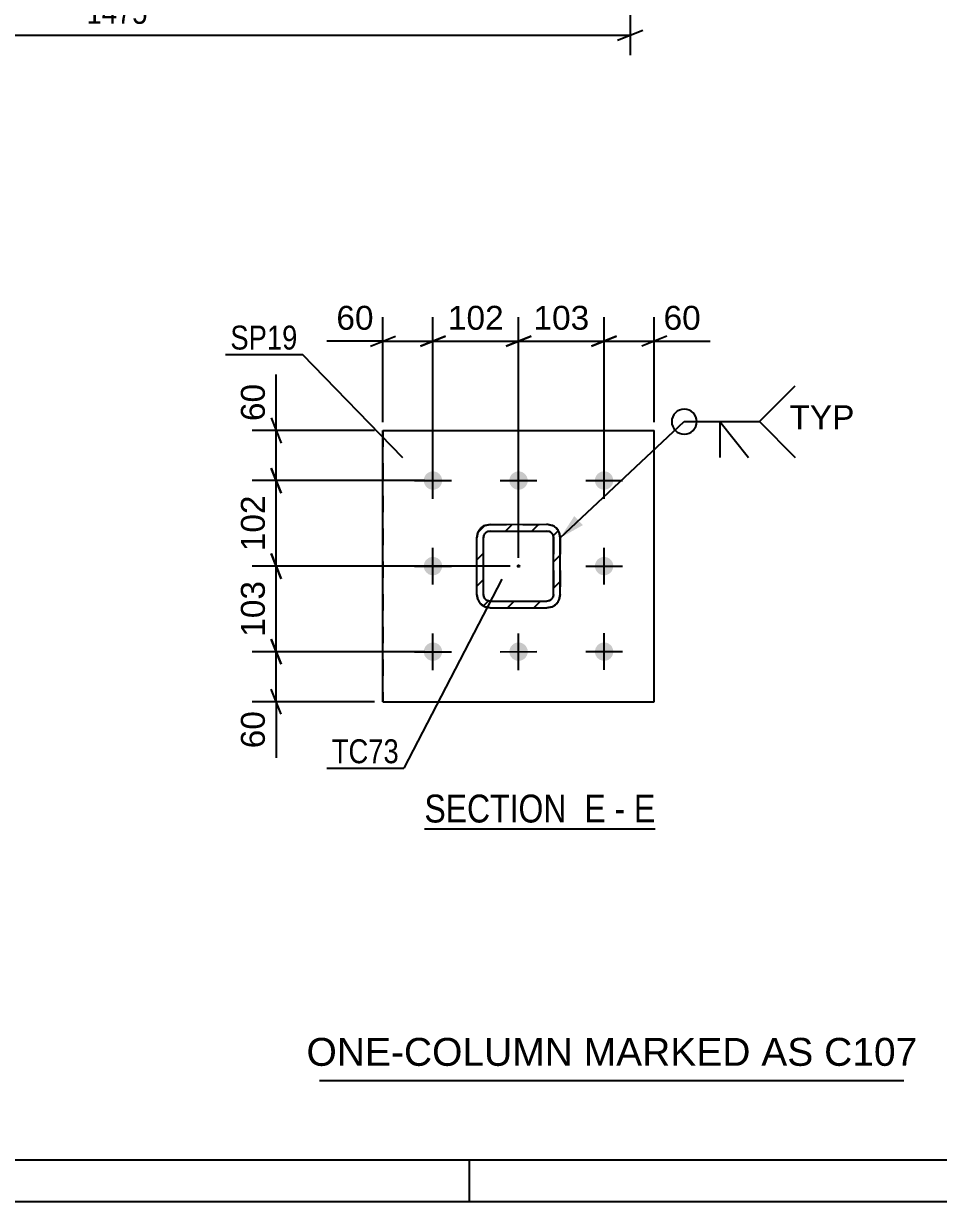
# Model space of a CAD drawing. Header units: millimetres. Extents: x -130 to 464, y -170 to 250.
# Drawn here: x -9.6 to 100, y -169.6 to -28.5 of the extents above; entities that cross this region are included whole.
import ezdxf

# ---------------------------------------------------------------- set-up
doc = ezdxf.new("R2010")
doc.units = ezdxf.units.MM
doc.linetypes.add('DXK_LINE_DOT2', pattern=[3.9198, 1.9599, -1.9599])
doc.linetypes.add('DXK_LINE_DOT3', pattern=[5.9187, 2.979, -0.9799, 0.9799, -0.9799])
doc.styles.add('Arial', font='ARIAL.TTF', dxfattribs={"height": 0.2})
doc.styles.add('Arial Narrow', font='ARIALN.TTF', dxfattribs={"height": 0.2})

# ---------------------------------------------------------------- blocks, each defined once
blk = doc.blocks.new('Unknown-284858837-1134')
at = {"color": 5, "linetype": 'Continuous'}
for p, q in [((-125.16, -164.58), (458.84, -164.58)), ((43.84, -169.58), (43.84, -164.58)), ((-130.16, -169.58), (463.84, -169.58))]:
    blk.add_line(p, q, dxfattribs=at)
blk = doc.blocks.new('Unknown-284858837-13 - 2576')
at = {"color": 6, "linetype": 'Continuous'}
blk.add_line((38.43, -124.93), (66.07, -124.93), dxfattribs=at)
at = {"color": 0, "linetype": 'Continuous'}
for points in [[(56.53, -124.18), (56.53, -120.68), (38.43, -120.68), (38.43, -124.18)], [(60.14, -124.18), (60.14, -120.68), (57.58, -120.68), (57.58, -124.18)], [(62.47, -124.18), (62.47, -120.68), (61.19, -120.68), (61.19, -124.18)], [(66.07, -124.18), (66.07, -120.68), (63.52, -120.68), (63.52, -124.18)]]:
    blk.add_wipeout(points, dxfattribs=at)
at = {"color": 7, "linetype": 'Continuous', "style": 'Arial Narrow'}
for s, p in [('SECTION ', (38.43, -124.18)), ('E', (57.58, -124.18)), ('E', (63.52, -124.18)), ('-', (61.19, -124.18))]:
    blk.add_text(s, height=3.34, dxfattribs=at).set_placement(p)
blk = doc.blocks.new('Part-284858837-2605 - 2576')
at = {"color": 2, "linetype": 'Continuous'}
for p, q in [((33.45, -77.22), (65.95, -77.21)), ((33.45, -77.22), (33.45, -77.22)), ((33.45, -109.72), (33.45, -77.22)), ((65.95, -109.71), (65.95, -77.21)), ((33.45, -109.72), (65.95, -109.71)), ((33.45, -109.72), (33.45, -109.72))]:
    blk.add_line(p, q, dxfattribs=at)
at = {"color": 7, "linetype": 'DXK_LINE_DOT2'}
for p, q in [((33.45, -77.22), (33.45, -109.72)), ((65.95, -109.71), (65.95, -77.21))]:
    blk.add_line(p, q, dxfattribs=at)
blk = doc.blocks.new('Bolt-284858837-2623 - 2576')
at = {"linetype": 'Continuous'}
for points in [[(40.55, -83.2), (40.53, -83.43), (40.46, -83.65), (40.35, -83.85), (40.2, -84.03), (40.01, -84.16), (39.8, -84.26), (39.58, -84.31), (39.35, -84.31), (39.12, -84.27), (38.91, -84.18), (38.72, -84.04), (38.57, -83.87), (38.45, -83.68), (38.38, -83.46), (38.35, -83.23), (38.37, -83), (38.44, -82.78), (38.55, -82.58), (38.7, -82.41), (38.89, -82.27), (39.1, -82.17), (39.32, -82.12), (39.55, -82.12), (39.78, -82.17), (39.99, -82.26), (40.18, -82.39), (40.33, -82.56), (40.45, -82.76), (40.52, -82.98)], [(50.8, -83.2), (50.78, -83.43), (50.71, -83.65), (50.6, -83.85), (50.45, -84.02), (50.26, -84.16), (50.05, -84.26), (49.83, -84.31), (49.6, -84.31), (49.37, -84.27), (49.16, -84.17), (48.97, -84.04), (48.82, -83.87), (48.7, -83.67), (48.63, -83.46), (48.6, -83.23), (48.62, -83), (48.69, -82.78), (48.8, -82.58), (48.95, -82.41), (49.14, -82.27), (49.35, -82.17), (49.57, -82.12), (49.8, -82.12), (50.03, -82.16), (50.24, -82.26), (50.43, -82.39), (50.58, -82.56), (50.7, -82.76), (50.77, -82.97)], [(61.05, -83.2), (61.03, -83.43), (60.96, -83.65), (60.85, -83.85), (60.7, -84.02), (60.51, -84.16), (60.3, -84.26), (60.08, -84.31), (59.85, -84.31), (59.62, -84.26), (59.41, -84.17), (59.22, -84.04), (59.07, -83.87), (58.95, -83.67), (58.88, -83.45), (58.85, -83.23), (58.87, -83), (58.94, -82.78), (59.05, -82.58), (59.2, -82.4), (59.39, -82.27), (59.6, -82.17), (59.82, -82.12), (60.05, -82.12), (60.28, -82.16), (60.49, -82.25), (60.68, -82.39), (60.83, -82.56), (60.95, -82.75), (61.02, -82.97)], [(40.55, -93.45), (40.53, -93.68), (40.46, -93.9), (40.35, -94.1), (40.2, -94.28), (40.01, -94.41), (39.8, -94.51), (39.58, -94.56), (39.35, -94.56), (39.12, -94.52), (38.91, -94.43), (38.73, -94.29), (38.57, -94.12), (38.45, -93.93), (38.38, -93.71), (38.35, -93.48), (38.37, -93.25), (38.44, -93.03), (38.55, -92.83), (38.71, -92.66), (38.89, -92.52), (39.1, -92.42), (39.32, -92.37), (39.55, -92.37), (39.78, -92.42), (39.99, -92.51), (40.18, -92.64), (40.33, -92.81), (40.45, -93.01), (40.53, -93.23)], [(61.05, -93.45), (61.03, -93.68), (60.96, -93.9), (60.85, -94.1), (60.7, -94.27), (60.51, -94.41), (60.3, -94.51), (60.08, -94.56), (59.85, -94.56), (59.62, -94.51), (59.41, -94.42), (59.23, -94.29), (59.07, -94.12), (58.95, -93.92), (58.88, -93.7), (58.85, -93.48), (58.87, -93.25), (58.94, -93.03), (59.05, -92.83), (59.21, -92.65), (59.39, -92.52), (59.6, -92.42), (59.82, -92.37), (60.05, -92.37), (60.28, -92.41), (60.49, -92.5), (60.68, -92.64), (60.83, -92.81), (60.95, -93), (61.03, -93.22)], [(40.55, -103.7), (40.53, -103.93), (40.46, -104.15), (40.35, -104.35), (40.2, -104.53), (40.02, -104.66), (39.81, -104.76), (39.58, -104.81), (39.35, -104.81), (39.13, -104.77), (38.92, -104.68), (38.73, -104.54), (38.57, -104.37), (38.45, -104.18), (38.38, -103.96), (38.35, -103.73), (38.38, -103.5), (38.44, -103.28), (38.56, -103.08), (38.71, -102.91), (38.89, -102.77), (39.1, -102.67), (39.33, -102.62), (39.56, -102.62), (39.78, -102.67), (39.99, -102.76), (40.18, -102.89), (40.34, -103.06), (40.45, -103.26), (40.53, -103.48)], [(50.8, -103.7), (50.78, -103.93), (50.71, -104.15), (50.6, -104.35), (50.45, -104.52), (50.27, -104.66), (50.06, -104.76), (49.83, -104.81), (49.6, -104.81), (49.38, -104.77), (49.17, -104.67), (48.98, -104.54), (48.82, -104.37), (48.7, -104.17), (48.63, -103.96), (48.6, -103.73), (48.63, -103.5), (48.69, -103.28), (48.81, -103.08), (48.96, -102.91), (49.14, -102.77), (49.35, -102.67), (49.58, -102.62), (49.81, -102.62), (50.03, -102.66), (50.24, -102.76), (50.43, -102.89), (50.59, -103.06), (50.7, -103.26), (50.78, -103.47)], [(61.05, -103.7), (61.03, -103.93), (60.96, -104.15), (60.85, -104.35), (60.7, -104.52), (60.52, -104.66), (60.31, -104.76), (60.08, -104.81), (59.85, -104.81), (59.63, -104.76), (59.42, -104.67), (59.23, -104.54), (59.07, -104.37), (58.95, -104.17), (58.88, -103.95), (58.85, -103.73), (58.88, -103.5), (58.94, -103.28), (59.06, -103.08), (59.21, -102.9), (59.39, -102.77), (59.6, -102.67), (59.83, -102.62), (60.06, -102.62), (60.28, -102.66), (60.49, -102.75), (60.68, -102.89), (60.84, -103.06), (60.95, -103.25), (61.03, -103.47)]]:
    blk.add_hatch(color=1, dxfattribs=at).paths.add_polyline_path(points)
at = {"color": 1, "linetype": 'Continuous'}
for p, q in [((39.45, -85.42), (39.45, -81.02)), ((49.7, -85.42), (49.7, -81.02)), ((59.95, -85.41), (59.95, -81.01)), ((37.25, -83.22), (41.65, -83.22)), ((47.5, -83.22), (51.9, -83.21)), ((57.75, -83.21), (62.15, -83.21)), ((39.45, -95.67), (39.45, -91.27)), ((59.95, -95.66), (59.95, -91.26)), ((37.25, -93.47), (41.65, -93.47)), ((57.75, -93.46), (62.15, -93.46)), ((39.45, -105.92), (39.45, -101.52)), ((49.7, -105.92), (49.7, -101.52)), ((59.95, -105.91), (59.95, -101.51)), ((37.25, -103.72), (41.65, -103.72)), ((47.5, -103.72), (51.9, -103.71)), ((57.75, -103.71), (62.15, -103.71))]:
    blk.add_line(p, q, dxfattribs=at)
blk = doc.blocks.new('Part-284858837-2676 - 2576')
at = {"linetype": 'Continuous'}
h = blk.add_hatch(dxfattribs=at)
h.set_pattern_fill('', scale=0.7, style=0, pattern_type=0)
h.set_pattern_definition([(45, (45.6886, -88.5876), (-1.57154, 1.57154), [])])
h.paths.add_polyline_path([(46.3, -88.47), (45.69, -88.59), (45.17, -88.93), (44.82, -89.45), (44.7, -90.07), (44.7, -96.87), (44.82, -97.48), (45.17, -98), (45.69, -98.34), (46.3, -98.47), (53.1, -98.46), (53.71, -98.34), (54.23, -98), (54.58, -97.48), (54.7, -96.86), (54.7, -90.06), (54.58, -89.45), (54.23, -88.93), (53.71, -88.59), (53.1, -88.46)])
h.paths.add_polyline_path([(53.1, -89.26), (53.41, -89.33), (53.67, -89.5), (53.84, -89.76), (53.9, -90.06), (53.9, -96.86), (53.84, -97.17), (53.67, -97.43), (53.41, -97.6), (53.1, -97.66), (46.3, -97.67), (46, -97.6), (45.74, -97.43), (45.56, -97.17), (45.5, -96.87), (45.5, -90.07), (45.56, -89.76), (45.74, -89.5), (45.99, -89.33), (46.3, -89.27)])
blk.add_hatch(color=246, dxfattribs=at).paths.add_polyline_path([(49.7, -93.57, -1), (49.7, -93.37, -1)])
at = {"color": 7, "linetype": 'DXK_LINE_DOT2'}
for p, q in [((45.69, -88.59), (46.3, -88.47)), ((46.3, -88.47), (53.1, -88.46)), ((53.1, -88.46), (53.71, -88.59)), ((44.7, -90.07), (44.82, -89.45)), ((44.7, -96.87), (44.7, -90.07)), ((45.56, -89.76), (45.5, -90.07)), ((45.5, -96.87), (45.5, -90.07)), ((46.3, -89.27), (46, -89.33)), ((46.3, -89.27), (53.1, -89.26)), ((53.41, -89.33), (53.1, -89.26)), ((53.9, -90.06), (53.84, -89.76)), ((53.9, -90.06), (53.9, -96.86)), ((54.58, -89.45), (54.7, -90.06)), ((54.7, -90.06), (54.7, -96.86)), ((44.82, -97.48), (44.7, -96.87)), ((45.5, -96.87), (45.56, -97.17)), ((53.84, -97.17), (53.9, -96.86)), ((54.7, -96.86), (54.58, -97.48)), ((46.3, -98.47), (45.69, -98.34)), ((46, -97.6), (46.3, -97.67)), ((46.3, -97.67), (53.1, -97.66)), ((46.3, -98.47), (53.1, -98.46)), ((53.1, -97.66), (53.41, -97.6)), ((53.72, -98.34), (53.1, -98.46))]:
    blk.add_line(p, q, dxfattribs=at)
at = {"color": 2, "linetype": 'Continuous'}
for p, q in [((46.3, -88.47), (45.69, -88.59)), ((46.3, -88.47), (53.1, -88.46)), ((46.3, -88.47), (46.3, -88.47)), ((53.1, -88.46), (53.1, -88.46)), ((53.71, -88.59), (53.1, -88.46)), ((44.82, -89.45), (44.7, -90.07)), ((44.7, -90.07), (44.7, -90.07)), ((44.7, -96.87), (44.7, -90.07)), ((45.5, -90.07), (45.56, -89.76)), ((45.5, -90.07), (45.5, -90.07)), ((45.5, -96.87), (45.5, -90.07)), ((45.99, -89.33), (46.3, -89.27)), ((46.3, -89.27), (53.1, -89.26)), ((46.3, -89.27), (46.3, -89.27)), ((53.1, -89.26), (53.1, -89.26)), ((53.1, -89.26), (53.41, -89.33)), ((53.84, -89.76), (53.9, -90.06)), ((53.9, -90.06), (53.9, -90.06)), ((53.9, -96.86), (53.9, -90.06)), ((54.7, -90.06), (54.58, -89.45)), ((54.7, -90.06), (54.7, -90.06)), ((54.7, -96.86), (54.7, -90.06)), ((44.7, -96.87), (44.7, -96.87)), ((44.7, -96.87), (44.82, -97.48)), ((45.5, -96.87), (45.5, -96.87)), ((45.56, -97.17), (45.5, -96.87)), ((53.9, -96.86), (53.84, -97.17)), ((53.9, -96.86), (53.9, -96.86)), ((54.58, -97.48), (54.7, -96.86)), ((54.7, -96.86), (54.7, -96.86)), ((45.69, -98.34), (46.3, -98.47)), ((46.3, -97.67), (46, -97.6)), ((46.3, -97.67), (53.1, -97.66)), ((46.3, -97.67), (46.3, -97.67)), ((46.3, -98.47), (53.1, -98.46)), ((46.3, -98.47), (46.3, -98.47)), ((53.41, -97.6), (53.1, -97.66)), ((53.1, -97.66), (53.1, -97.66)), ((53.1, -98.46), (53.71, -98.34)), ((53.1, -98.46), (53.1, -98.46))]:
    blk.add_line(p, q, dxfattribs=at)
at = {"color": 7, "linetype": 'DXK_LINE_DOT3'}
blk.add_line((49.7, -93.47), (49.7, -93.47), dxfattribs=at)
at = {"color": 246, "linetype": 'DXK_LINE_DOT2'}
blk.add_line((49.7, -93.47), (49.7, -93.47), dxfattribs=at)
at = {"color": 246, "linetype": 'Continuous'}
blk.add_circle((49.7, -93.47), 0.1, dxfattribs=at)
at = {"color": 7, "linetype": 'DXK_LINE_DOT2'}
for centre, radius, start, end in [((46.3, -90.07), 1.6, 112.5099, 157.5099), ((53.1, -90.06), 1.6, 22.5099, 67.5099), ((46.3, -90.07), 0.8, 112.5099, 157.5099), ((53.1, -90.06), 0.8, 22.5099, 67.5099), ((46.3, -96.87), 0.8, 202.5099, 247.5099), ((53.1, -96.86), 0.8, 292.5099, 337.5099), ((46.3, -96.87), 1.6, 202.5099, 247.5099), ((53.1, -96.86), 1.6, 292.5099, 337.5099)]:
    blk.add_arc(centre, radius, start, end, dxfattribs=at)
at = {"color": 2, "linetype": 'Continuous'}
for centre, radius, start, end in [((46.3, -90.07), 1.6, 112.5099, 157.5099), ((53.1, -90.06), 1.6, 22.5099, 67.5099), ((46.3, -90.07), 0.8, 112.5099, 157.5099), ((53.1, -90.06), 0.8, 22.5099, 67.5099), ((46.3, -96.87), 0.8, 202.5099, 247.5099), ((53.1, -96.86), 0.8, 292.5099, 337.5099), ((46.3, -96.87), 1.6, 202.5099, 247.5099), ((53.1, -96.86), 1.6, 292.5099, 337.5099)]:
    blk.add_arc(centre, radius, start, end, dxfattribs=at)
blk = doc.blocks.new('StraightDimension-284858837-1969 - 1225')
at = {"color": 7, "linetype": 'Continuous'}
for p, q in [((-59.85, 53.53), (-59.85, -32.25)), ((63.07, 53.53), (63.07, -32.25)), ((-58.35, -29.25), (-61.35, -30.45)), ((61.57, -30.45), (64.57, -29.25)), ((-59.85, -29.85), (63.07, -29.85))]:
    blk.add_line(p, q, dxfattribs=at)
at = {"color": 0}
blk.add_wipeout([(5.87, -29.1), (5.87, -24.9), (-2.65, -24.9), (-2.65, -29.1)], dxfattribs=at)
at = {"color": 3, "style": 'Arial Narrow'}
blk.add_text('1475', height=2.863, dxfattribs=at).set_placement((-2.05, -28.5))
blk = doc.blocks.new('StraightDimension-284858837-2740 - 2576')
at = {"color": 7, "linetype": 'Continuous'}
for p, q in [((49.7, -92.47), (49.7, -63.65)), ((59.95, -82.21), (59.95, -63.65)), ((48.2, -67.1), (51.2, -65.9)), ((61.45, -65.9), (58.45, -67.1)), ((49.7, -66.5), (59.95, -66.5))]:
    blk.add_line(p, q, dxfattribs=at)
at = {"color": 0}
blk.add_wipeout([(58.76, -65.75), (58.76, -61.55), (50.89, -61.55), (50.89, -65.75)], dxfattribs=at)
at = {"color": 3, "style": 'Arial'}
blk.add_text('103', height=2.865, dxfattribs=at).set_placement((51.49, -65.15))
blk = doc.blocks.new('StraightDimension-284858837-2693 - 2576')
at = {"color": 7, "linetype": 'Continuous'}
for p, q in [((20.06, -102.22), (21.26, -105.22)), ((38.45, -103.72), (17.81, -103.72)), ((20.66, -109.72), (20.66, -103.72)), ((21.26, -111.22), (20.06, -108.22)), ((32.45, -109.72), (17.81, -109.72)), ((20.66, -109.72), (20.66, -116.42)), ((20.66, -109.72), (20.66, -116.42))]:
    blk.add_line(p, q, dxfattribs=at)
at = {"color": 0}
blk.add_wipeout([(19.91, -110.24), (15.71, -110.24), (15.71, -115.89), (19.91, -115.89)], dxfattribs=at)
at = {"color": 3, "style": 'Arial'}
blk.add_text('60', height=2.865, rotation=90.0002, dxfattribs=at).set_placement((19.31, -115.29))
blk = doc.blocks.new('StraightDimension-284858837-2703 - 2576')
at = {"color": 7, "linetype": 'Continuous'}
for p, q in [((20.06, -91.97), (21.26, -94.97)), ((48.7, -93.47), (17.81, -93.47)), ((20.66, -103.72), (20.66, -93.47)), ((21.26, -105.22), (20.06, -102.22)), ((38.45, -103.72), (17.81, -103.72))]:
    blk.add_line(p, q, dxfattribs=at)
at = {"color": 0}
blk.add_wipeout([(19.91, -94.66), (15.71, -94.66), (15.71, -102.53), (19.91, -102.53)], dxfattribs=at)
at = {"color": 3, "style": 'Arial'}
blk.add_text('103', height=2.865, rotation=90.0002, dxfattribs=at).set_placement((19.31, -101.93))
blk = doc.blocks.new('StraightDimension-284858837-2711 - 2576')
at = {"color": 7, "linetype": 'Continuous'}
for p, q in [((20.06, -81.72), (21.26, -84.72)), ((38.45, -83.22), (17.81, -83.22)), ((20.66, -93.47), (20.66, -83.22)), ((21.26, -94.97), (20.06, -91.97)), ((48.7, -93.47), (17.81, -93.47))]:
    blk.add_line(p, q, dxfattribs=at)
at = {"color": 0}
blk.add_wipeout([(19.91, -84.41), (15.71, -84.41), (15.71, -92.28), (19.91, -92.28)], dxfattribs=at)
at = {"color": 3, "style": 'Arial'}
blk.add_text('102', height=2.865, rotation=90.0002, dxfattribs=at).set_placement((19.31, -91.68))
blk = doc.blocks.new('StraightDimension-284858837-2719 - 2576')
at = {"color": 7, "linetype": 'Continuous'}
for p, q in [((20.66, -77.22), (20.66, -70.52)), ((20.66, -77.22), (20.66, -70.52)), ((20.06, -75.72), (21.26, -78.72)), ((32.45, -77.22), (17.81, -77.22)), ((20.66, -83.22), (20.66, -77.22)), ((21.26, -84.72), (20.06, -81.72)), ((38.45, -83.22), (17.81, -83.22))]:
    blk.add_line(p, q, dxfattribs=at)
at = {"color": 0}
blk.add_wipeout([(19.91, -71.05), (15.71, -71.05), (15.71, -76.69), (19.91, -76.69)], dxfattribs=at)
at = {"color": 3, "style": 'Arial'}
blk.add_text('60', height=2.865, rotation=90.0002, dxfattribs=at).set_placement((19.31, -76.09))
blk = doc.blocks.new('StraightDimension-284858837-2730 - 2576')
at = {"color": 7, "linetype": 'Continuous'}
for p, q in [((59.95, -82.21), (59.95, -63.65)), ((65.95, -76.21), (65.95, -63.65)), ((58.45, -67.1), (61.45, -65.9)), ((67.45, -65.9), (64.45, -67.1)), ((59.95, -66.5), (65.95, -66.5)), ((65.95, -66.5), (72.65, -66.5)), ((65.95, -66.5), (72.65, -66.5))]:
    blk.add_line(p, q, dxfattribs=at)
at = {"color": 0}
blk.add_wipeout([(72.12, -65.75), (72.12, -61.55), (66.47, -61.55), (66.47, -65.75)], dxfattribs=at)
at = {"color": 3, "style": 'Arial'}
blk.add_text('60', height=2.865, dxfattribs=at).set_placement((67.07, -65.15))
blk = doc.blocks.new('StraightDimension-284858837-2749 - 2576')
at = {"color": 7, "linetype": 'Continuous'}
for p, q in [((33.45, -76.22), (33.45, -63.65)), ((39.45, -82.22), (39.45, -63.65)), ((31.95, -67.1), (34.95, -65.9)), ((40.95, -65.9), (37.95, -67.1)), ((33.45, -66.5), (26.75, -66.5)), ((33.45, -66.5), (26.75, -66.5)), ((33.45, -66.5), (39.45, -66.5))]:
    blk.add_line(p, q, dxfattribs=at)
at = {"color": 0}
blk.add_wipeout([(32.92, -65.75), (32.92, -61.55), (27.28, -61.55), (27.28, -65.75)], dxfattribs=at)
at = {"color": 3, "style": 'Arial'}
blk.add_text('60', height=2.865, dxfattribs=at).set_placement((27.88, -65.15))
blk = doc.blocks.new('StraightDimension-284858837-2759 - 2576')
at = {"color": 7, "linetype": 'Continuous'}
for p, q in [((39.45, -82.22), (39.45, -63.65)), ((49.7, -92.47), (49.7, -63.65)), ((37.95, -67.1), (40.95, -65.9)), ((51.2, -65.9), (48.2, -67.1)), ((39.45, -66.5), (49.7, -66.5))]:
    blk.add_line(p, q, dxfattribs=at)
at = {"color": 0}
blk.add_wipeout([(48.51, -65.75), (48.51, -61.55), (40.64, -61.55), (40.64, -65.75)], dxfattribs=at)
at = {"color": 3, "style": 'Arial'}
blk.add_text('102', height=2.865, dxfattribs=at).set_placement((41.24, -65.15))
blk = doc.blocks.new('Unknown-284858837-8610')
at = {"color": 7, "linetype": 'Continuous'}
blk.add_line((25.84, -155.08), (95.84, -155.08), dxfattribs=at)
at = {"color": 7, "style": 'Arial'}
blk.add_text('ONE-COLUMN MARKED AS C107', height=3.3428, dxfattribs=at).set_placement((24.3, -153.33))
blk = doc.blocks.new('Mark-284858837-2601 - 2576')
at = {"color": 0}
blk.add_wipeout([(23.22, -67.52), (23.22, -64.52), (15.18, -64.52), (15.18, -67.52)], dxfattribs=at)
blk.add_wipeout([(23.22, -67.52), (23.22, -64.52), (15.18, -64.52), (15.18, -67.52)], dxfattribs=at)
at = {"color": 30, "linetype": 'Continuous'}
for p in [(14.58, -68.12), (35.86, -80.5)]:
    blk.add_line(p, (23.82, -68.12), dxfattribs=at)
at = {"color": 3, "style": 'Arial Narrow'}
blk.add_text('SP19', height=2.863, dxfattribs=at).set_placement((15.18, -67.52))
blk = doc.blocks.new('Mark-284858837-2672 - 2576')
at = {"color": 0}
blk.add_wipeout([(35.37, -117.08), (35.37, -114.08), (27.33, -114.08), (27.33, -117.08)], dxfattribs=at)
blk.add_wipeout([(35.37, -117.08), (35.37, -114.08), (27.33, -114.08), (27.33, -117.08)], dxfattribs=at)
at = {"color": 30, "linetype": 'Continuous'}
for p in [(47.68, -95.03), (26.73, -117.68)]:
    blk.add_line(p, (35.97, -117.68), dxfattribs=at)
at = {"color": 3, "style": 'Arial Narrow'}
blk.add_text('TC73', height=2.863, dxfattribs=at).set_placement((27.33, -117.08))
blk = doc.blocks.new('WeldMark-284858837-6239 - 2576')
at = {"linetype": 'Continuous'}
blk.add_hatch(color=30, dxfattribs=at).paths.add_polyline_path([(57.4, -88.56), (54.7, -90.07), (56.38, -87.47)])
at = {"color": 30, "linetype": 'Continuous'}
for p, q in [((54.7, -90.07), (69.55, -76.16)), ((69.55, -76.16), (78.55, -76.16))]:
    blk.add_line(p, q, dxfattribs=at)
at = {"color": 3, "linetype": 'Continuous'}
for q in [(77.26, -80.44), (73.83, -80.44)]:
    blk.add_line((73.83, -76.16), q, dxfattribs=at)
for start, end in [(90, 270), (270, 90)]:
    blk.add_arc((69.55, -76.16), 1.5, start, end, dxfattribs=at)
at = {"color": 0, "linetype": 'Continuous'}
blk.add_wipeout([(89.92, -77.06), (89.92, -74.06), (82.15, -74.06), (82.15, -77.06)], dxfattribs=at)
blk.add_wipeout([(89.92, -77.06), (89.92, -74.06), (82.15, -74.06), (82.15, -77.06)], dxfattribs=at)
at = {"color": 3, "linetype": 'Continuous'}
for q in [(82.83, -71.87), (82.83, -80.44)]:
    blk.add_line((78.55, -76.16), q, dxfattribs=at)
at = {"color": 3, "linetype": 'Continuous', "style": 'Arial'}
blk.add_text('TYP', height=2.865, dxfattribs=at).set_placement((82.15, -77.06))

msp = doc.modelspace()

# ---------------------------------------------------------------- block references
for name in ['Unknown-284858837-1134', 'Part-284858837-2605 - 2576', 'Bolt-284858837-2623 - 2576', 'Part-284858837-2676 - 2576', 'Unknown-284858837-8610']:
    msp.add_blockref(name, (0, 0))

# ---------------------------------------------------------------- next in the draw order: block references
for name in ['StraightDimension-284858837-1969 - 1225', 'StraightDimension-284858837-2740 - 2576', 'StraightDimension-284858837-2693 - 2576', 'Unknown-284858837-13 - 2576']:
    msp.add_blockref(name, (0, 0))

# ---------------------------------------------------------------- next in the draw order: block references
for name in ['StraightDimension-284858837-2730 - 2576', 'StraightDimension-284858837-2703 - 2576']:
    msp.add_blockref(name, (0, 0))

# ---------------------------------------------------------------- next in the draw order: block references
for name in ['WeldMark-284858837-6239 - 2576', 'StraightDimension-284858837-2711 - 2576']:
    msp.add_blockref(name, (0, 0))

# ---------------------------------------------------------------- next in the draw order: block references
for name in ['StraightDimension-284858837-2719 - 2576', 'Mark-284858837-2672 - 2576']:
    msp.add_blockref(name, (0, 0))

# ---------------------------------------------------------------- next in the draw order: block references
msp.add_blockref('StraightDimension-284858837-2749 - 2576', (0, 0))

# ---------------------------------------------------------------- next in the draw order: block references
for name in ['StraightDimension-284858837-2759 - 2576', 'Mark-284858837-2601 - 2576']:
    msp.add_blockref(name, (0, 0))

doc.saveas('drawing.dxf')
